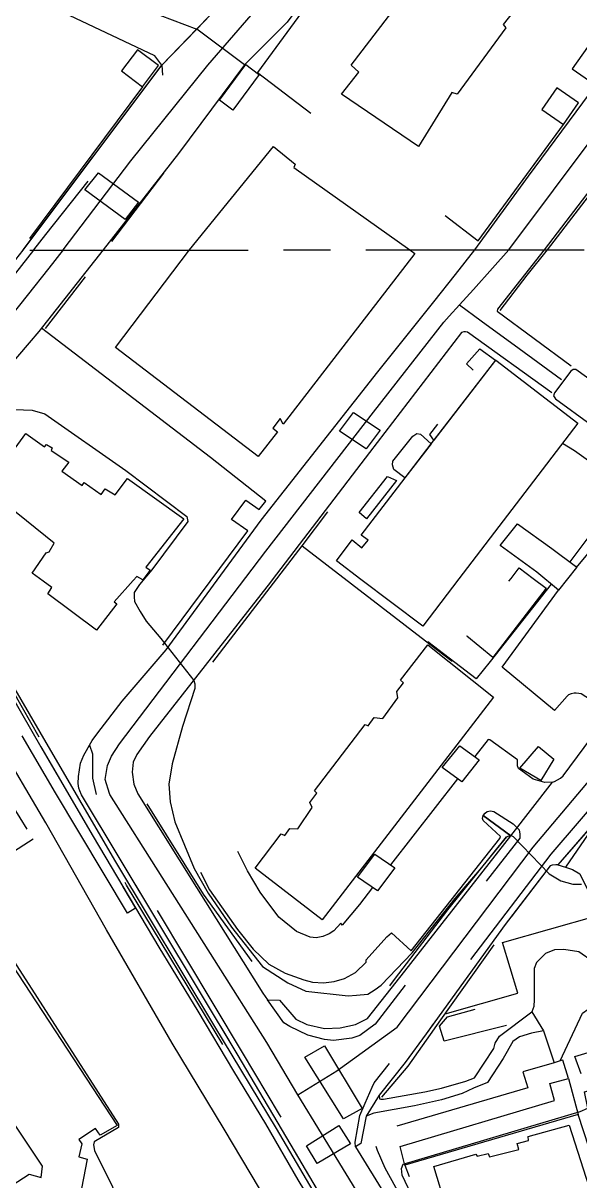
# Model space of a CAD drawing. Header units: millimetres. Extents: x 198785 to 203305, y 542885 to 545889.
# Drawn here: x 201508.2 to 201592.6, y 544363.3 to 544538.7 of the extents above; entities that cross this region are included whole.
import ezdxf

# ---------------------------------------------------------------- set-up
doc = ezdxf.new("R2010")
doc.units = ezdxf.units.MM
for name, pattern in [('FENCE_25K', [54.3, 28.7, -9.2, -16.4]), ('HIDDEN_BULD_25K', [28.8, 18.4, -10.4]), ('HIDDEN_EMD_25K', [50.97, 33.12, -5.36, 7.13, -5.36]), ('HIDDEN_IN_25K', [56.5, 36.5, -20])]:
    doc.linetypes.add(name, pattern=pattern)
for name, color, linetype in [('A0013114', 253, 'Continuous'), ('A0013117', 253, 'Continuous'), ('A0013118', 253, 'Continuous'), ('A0023214', 253, 'Continuous'), ('A0023217', 253, 'Continuous'), ('A0033324', 253, 'Continuous'), ('A0043325', 253, 'Continuous'), ('A0053326', 253, 'Continuous'), ('B0014111', 253, 'Continuous'), ('B0014115', 253, 'Continuous'), ('B0014116', 253, 'Continuous'), ('B0024120', 253, 'Continuous'), ('B0024127', 253, 'Continuous'), ('C0076117', 253, 'Continuous'), ('C0393323', 253, 'Continuous'), ('F0017111', 253, 'Continuous'), ('F0047224', 253, 'Continuous'), ('G0018117', 253, 'Continuous')]:
    doc.layers.add(name, color=color, linetype=linetype)

msp = doc.modelspace()

# ---------------------------------------------------------------- linework, layer by layer
at = {"layer": 'A0013114'}
for points in [[(201576.7, 544504.33), (201584.81, 544515.52), (201596.08, 544530.74), (201612.76, 544553.29), (201613.82, 544560.62), (201611.72, 544564.22), (201611.1, 544564.51), (201582.54, 544576.79)], [(201652.78, 544504.34), (201665.24, 544521.25), (201673.25, 544531.75), (201671.29, 544536.33), (201667.33, 544538.21), (201631.77, 544554.85), (201629.03, 544555.07), (201623.61, 544552.82), (201603.32, 544525.39), (201587.22, 544504.34)], [(201560.17, 544349.47), (201548.84, 544368.66), (201541.98, 544380.27), (201540.78, 544382.27), (201517.05, 544421.73), (201516.78, 544422.34), (201516.63, 544422.75), (201516.55, 544423.47), (201516.61, 544424.52), (201516.92, 544426.55), (201517.42, 544427.76), (201518.66, 544429.98), (201519.52, 544431.16), (201523.19, 544435.96), (201529.87, 544443.71), (201537.63, 544454.29), (201544.29, 544463.39), (201561.97, 544485.87), (201570.48, 544496.46), (201573.76, 544500.61), (201576.7, 544504.33)], [(201576.7, 544504.33), (201576.7, 544504.33)], [(201587.22, 544504.33), (201580.12, 544495.34)], [(201587.22, 544504.34), (201587.22, 544504.33)], [(201575.26, 544491.93), (201575, 544491.93), (201574.66, 544491.8), (201560.7, 544473.61), (201545.98, 544454.34), (201545.7, 544453.98), (201527.36, 544430.58), (201525.42, 544427.88), (201524.89, 544426.7), (201524.75, 544425.2), (201524.98, 544423.38), (201525.6, 544421.88), (201531.88, 544411.91), (201534.47, 544407.69), (201544.52, 544391.69), (201545.24, 544390.69), (201547.07, 544390.65), (201549.57, 544387.76), (201551.21, 544386.93), (201553.9, 544386.33), (201556.28, 544386.45), (201558.58, 544386.95), (201560.39, 544387.85), (201566.07, 544395.03), (201582.16, 544415.54), (201588.46, 544423.67), (201588.77, 544423.78), (201589.22, 544424.04), (201589.68, 544424.26), (201590.1, 544424.63), (201596.45, 544433.21)], [(201637.32, 544468.95), (201635.88, 544468.05), (201633.78, 544465.15), (201625.53, 544454.76), (201616.45, 544443.34), (201603.3, 544427.44), (201600.28, 544423.87), (201598.88, 544422.22), (201589.29, 544411.13), (201588.96, 544411.15), (201588.43, 544411.1), (201588.13, 544410.99), (201581.3, 544402.1), (201569.33, 544385.54), (201566.12, 544381.18), (201562.2, 544376.24), (201560.21, 544373.07), (201559.41, 544368.9), (201558.57, 544368.43), (201571.88, 544346.83)]]:
    msp.add_lwpolyline(points, dxfattribs=at)
at = {"layer": 'A0013117'}
for points in [[(201508.2, 544504.32), (201529.21, 544532.32), (201534.53, 544537.82), (201536.55, 544539.9), (201564.41, 544577.5), (201566.78, 544583.24), (201566.09, 544584.47)], [(201582.54, 544576.79), (201574.18, 544573.77), (201548.22, 544538.87), (201541.76, 544532.4), (201531.75, 544518.93), (201520.32, 544504.33)], [(201520.32, 544504.33), (201510.59, 544491.98), (201509.09, 544490.24), (201500.5, 544480.25), (201493.67, 544472.36), (201490.3, 544468.99), (201489.61, 544469.11), (201482.25, 544479.86), (201474.75, 544491.9), (201473.18, 544494.28), (201466.54, 544504.32)], [(201508.2, 544504.32), (201508.2, 544504.32)], [(201520.32, 544504.33), (201520.32, 544504.33)], [(201580.12, 544495.34), (201580.08, 544495.03), (201591.32, 544486.76)], [(201588.36, 544482.66), (201575.6, 544491.89), (201575.26, 544491.93)]]:
    msp.add_lwpolyline(points, dxfattribs=at)
at = {"layer": 'A0013118'}
for points in [[(201482.36, 544593.03), (201530.42, 544572.92), (201519.84, 544545.61), (201524.95, 544543.05), (201526.15, 544541.41), (201528.95, 544539.91), (201534.53, 544537.81), (201534.53, 544537.81), (201529.21, 544532.32), (201528.17, 544533.77), (201513.4, 544540.74), (201525.94, 544568.66), (201476.33, 544591.36)], [(201592.11, 544456.2), (201601.28, 544467.28), (201603.32, 544465.88), (201604.89, 544467.93), (201605.04, 544467.96), (201616.29, 544460.07), (201616.32, 544459.85), (201601.59, 544441.6), (201597.84, 544444.36), (201597.64, 544444.39), (201597.3, 544444.38), (201597.21, 544444.38), (201597.05, 544444.24), (201596.91, 544444.14), (201596.82, 544443.93), (201596.68, 544443.61), (201596.63, 544443.42), (201596.63, 544442.93), (201596.66, 544442.71), (201596.74, 544442.35), (201596.87, 544442.1), (201600.4, 544439.67), (201600.76, 544439.54), (201601.03, 544439.42)], [(201596.51, 544433.42), (201596.53, 544433.84), (201596.38, 544434.45), (201595.99, 544434.91), (201595.79, 544435.1), (201595.64, 544435.23), (201592.79, 544437.06), (201592.45, 544437.12), (201592.04, 544437.16), (201591.73, 544437.16), (201591.32, 544437.08), (201590.89, 544436.91), (201590.68, 544436.71), (201588.78, 544434.54), (201580.82, 544441.08), (201589.38, 544452.77)], [(201506.38, 544436.87), (201510.9, 544429.04), (201518.8, 544415.43), (201528.78, 544398.67), (201534.7, 544388.98), (201540.09, 544379.88), (201544.93, 544371.89), (201549.84, 544363.43), (201553.72, 544357.01)], [(201495.04, 544255.09), (201518.72, 544270.04), (201568.59, 544303.03), (201568.89, 544303.18), (201569.5, 544303.05), (201571.51, 544299.89), (201572.05, 544299.8), (201572.62, 544299.99), (201573.63, 544300.91), (201574.87, 544303.05), (201574.98, 544303.64), (201575.05, 544303.79), (201575.07, 544304.7), (201575.07, 544305.07), (201575.02, 544305.43), (201574.81, 544306.6), (201558.5, 544334.2), (201553.33, 544342.62), (201546.73, 544357.58), (201538.66, 544371.07), (201530.82, 544384.11), (201520.83, 544401.31), (201511.65, 544417.51), (201504.15, 544430.15)], [(201588.46, 544423.67), (201587.28, 544423.63), (201585.51, 544424.13), (201583.31, 544425.74), (201583.14, 544426.15), (201583.16, 544426.53), (201583.14, 544427.05), (201578.97, 544430.08), (201578.71, 544430.13), (201576.69, 544427.54)], [(201574.07, 544424.19), (201563.89, 544411.15)], [(201535.08, 544410.05), (201536.46, 544407.35), (201540.68, 544401.32), (201543.1, 544398.35), (201545.44, 544396.08), (201547.95, 544394.72), (201550.77, 544393.73), (201552.08, 544393.37), (201553.72, 544393.24), (201555.37, 544393.44), (201556.94, 544393.94), (201558.57, 544394.82), (201560.23, 544396.4), (201560.19, 544396.74), (201563.37, 544400.21), (201564.03, 544400.84), (201567.06, 544398.13), (201580.48, 544415.14), (201580.59, 544415.44), (201577.93, 544417.84), (201577.84, 544418.19), (201577.94, 544418.62)], [(201577.94, 544418.62), (201582.16, 544415.54)], [(201595, 544417.41), (201590.45, 544410.8)], [(201561.19, 544407.7), (201559.2, 544405.14), (201556.58, 544402.01), (201556.39, 544402.3), (201555.3, 544401.14), (201554.59, 544400.71), (201553.65, 544400.26), (201552.62, 544400.07), (201551.7, 544400.16), (201549.65, 544401.02), (201546.97, 544403.19), (201544.15, 544406.99), (201542.21, 544410.23), (201540.76, 544413.16)], [(201589.29, 544411.13), (201590.45, 544410.8)], [(201590.45, 544410.8), (201591.52, 544410.43), (201592.59, 544409.77), (201593.77, 544407.42)], [(201602.82, 544403.02), (201600.97, 544401.02), (201599.96, 544399.89), (201599.17, 544398.65), (201598.44, 544397.79), (201597.88, 544397.14), (201597.32, 544396.71), (201596.72, 544396.31), (201596.18, 544396.09), (201594.61, 544396.45), (201592.44, 544397.97), (201590.17, 544398.33), (201588.79, 544398.28), (201587.41, 544397.72), (201586.03, 544396.32), (201585.7, 544395.43), (201585.67, 544390.72), (201585.62, 544389.67), (201585.34, 544388.87)], [(201589.63, 544381.42), (201592.99, 544388.67), (201593.88, 544389.28), (201599.42, 544390.16), (201600.92, 544385.3), (201605.69, 544386.7), (201605.36, 544388.12)], [(201562.2, 544376.24), (201562.24, 544375.67), (201562.42, 544375.64), (201562.82, 544375.65), (201569.11, 544376.75), (201571.61, 544377.32), (201575.32, 544378.35), (201576.66, 544378.85), (201579.57, 544383.29), (201579.79, 544384.1), (201580.41, 544385.2), (201585.34, 544388.87), (201587.1, 544385.98), (201585.26, 544385.65), (201583.46, 544385.06), (201582.43, 544384.36), (201581.01, 544381.82), (201578.63, 544378.17), (201576.5, 544377.28), (201574.75, 544376.47), (201571.65, 544375.55), (201567.52, 544374.61), (201561.39, 544373.5), (201560.21, 544373.07)], [(201587.1, 544385.98), (201588.73, 544381.15)]]:
    msp.add_lwpolyline(points, dxfattribs=at)
at = {"layer": 'A0023214'}
for points in [[(201581.85, 544504.33), (201581.85, 544504.33), (201602.32, 544531.68), (201605.9, 544536.46), (201622.66, 544559.11), (201629.67, 544568.58)], [(201549.83, 544376.29), (201545.13, 544384.22), (201521.33, 544421.81), (201521.27, 544421.94), (201520.64, 544424.07), (201521, 544426.18), (201521.59, 544427.62), (201522.81, 544429.47), (201545, 544458.69), (201561.33, 544479.74), (201571.99, 544493.39), (201572.79, 544494.27), (201574.35, 544496), (201576.47, 544498.36), (201579.36, 544501.57), (201581.85, 544504.33)], [(201549.83, 544376.29), (201555.76, 544379.92), (201564.89, 544386.52), (201585.55, 544413.81), (201602.63, 544434.09), (201609.21, 544442.04), (201630.1, 544468.71), (201631, 544469.95), (201632.91, 544472.08), (201640.46, 544480.48), (201646.99, 544487.76), (201654.53, 544496.16), (201661.87, 544504.35)], [(201644.26, 544210.97), (201643.53, 544212.34), (201638.62, 544223), (201637.25, 544225.72), (201633.38, 544232.4), (201630.37, 544237.95), (201624.92, 544248.41), (201623.85, 544250.35), (201620.87, 544255.73), (201617.63, 544261.57), (201614.76, 544266.75), (201607.18, 544279.66), (201605.56, 544282.42), (201600.67, 544290.62), (201592.44, 544304.3), (201582.76, 544320.19), (201572.57, 544337.79), (201565.09, 544350.65), (201560.92, 544358.22), (201553.42, 544370.44), (201549.83, 544376.29)]]:
    msp.add_lwpolyline(points, dxfattribs=at)
at = {"layer": 'A0023217'}
for points in [[(201514.26, 544504.33), (201514.26, 544504.33), (201524.51, 544517.86), (201536.2, 544532.32), (201542.8, 544539.9), (201544.4, 544542.13), (201572.26, 544581), (201572.58, 544581.44), (201578.29, 544589.4)], [(201514.26, 544504.33), (201512.1, 544501.59), (201505.55, 544493.28), (201496.58, 544482.61), (201489.74, 544474.89), (201483.94, 544483.64), (201475.76, 544495.98), (201471.97, 544501.7), (201470.23, 544504.32)], [(201574.35, 544496), (201577.64, 544493.6), (201583.43, 544489.38), (201589.84, 544484.71)]]:
    msp.add_lwpolyline(points, dxfattribs=at)
at = {"layer": 'A0033324', "linetype": 'HIDDEN_IN_25K', "flags": 128}
for points in [[(201508.2, 544504.32), (201508.2, 544504.33), (201529.21, 544532.32), (201529.4, 544529.78), (201529.08, 544528.7), (201511.61, 544506.67), (201509.78, 544504.33), (201509.78, 544504.32)], [(201464.65, 544504.32), (201471.45, 544494.2), (201480.94, 544479.75), (201484.61, 544474.01), (201488, 544468.83), (201493.19, 544460.08), (201499.54, 544448.77), (201504.83, 544439.57), (201510.9, 544429.04), (201518.8, 544415.43), (201525.26, 544404.58), (201524.01, 544403.81), (201513.1, 544422.06), (201496.15, 544451.15), (201480.2, 544478.07), (201462.76, 544504.32), (201462.76, 544504.32)], [(201509.78, 544504.32), (201493.73, 544483.87), (201492.32, 544482.66), (201491.46, 544482.15), (201490.32, 544482.07), (201489.59, 544482.2), (201488.94, 544482.5), (201488.07, 544484.04), (201489.99, 544485.71), (201491.66, 544484.75), (201491.97, 544484.72), (201492.18, 544484.72), (201492.47, 544484.82), (201492.67, 544484.96), (201500.52, 544494.59), (201508.2, 544504.32)], [(201641.46, 544469.24), (201642.48, 544468.17), (201641.01, 544468.79), (201639.21, 544469.11), (201637.32, 544468.95), (201635.88, 544468.05), (201633.78, 544465.15), (201625.53, 544454.76), (201616.45, 544443.34), (201603.3, 544427.44), (201600.28, 544423.87), (201598.88, 544422.22), (201589.29, 544411.13), (201588.96, 544411.15), (201588.43, 544411.1), (201588.13, 544410.99), (201581.3, 544402.1), (201569.33, 544385.54), (201566.12, 544381.18), (201562.2, 544376.24), (201560.21, 544373.07), (201559.41, 544368.9), (201558.57, 544368.43), (201558.53, 544369.13), (201559.23, 544373.16), (201560.05, 544375.02), (201561.11, 544377.43), (201561.42, 544378.12), (201569.05, 544387.57), (201588.25, 544412.78), (201601.82, 544428.55), (201618.36, 544449.05), (201632.59, 544468.02), (201634.81, 544469.73), (201636.95, 544470.38), (201638.31, 544470.42), (201638.96, 544470.25), (201639.58, 544470.09), (201641.46, 544469.24)], [(201613.28, 544257.68), (201613.11, 544257.59), (201613.08, 544258.06), (201608.9, 544265.62), (201600.89, 544280), (201596.31, 544287.76), (201589.28, 544299.61), (201580.68, 544313.73), (201570.13, 544332.67), (201560.17, 544349.47), (201548.84, 544368.66), (201541.98, 544380.27), (201540.78, 544382.27), (201517.05, 544421.73), (201516.78, 544422.34), (201516.63, 544422.75), (201516.55, 544423.47), (201516.61, 544424.52), (201516.92, 544426.55), (201517.42, 544427.76), (201518.26, 544429.27), (201518.7, 544427.99), (201518.73, 544424.26), (201519.63, 544420.12), (201521.26, 544416.34), (201541.42, 544382.68), (201547.04, 544373.3), (201549.57, 544369.07), (201579.96, 544318.28), (201606.38, 544275.45), (201615.51, 544261.09), (201615.86, 544260.44), (201615.87, 544260.21), (201615.88, 544259.79), (201615.56, 544259.13), (201615.35, 544258.76), (201613.28, 544257.68)], [(201561.58, 544387), (201559.27, 544385.27), (201558.03, 544384.86), (201555.26, 544384.53), (201553.9, 544384.66), (201551.37, 544385.33), (201548.66, 544386.63), (201547.75, 544387.21), (201545.24, 544390.69), (201547.07, 544390.65), (201549.57, 544387.76), (201551.21, 544386.93), (201553.9, 544386.33), (201556.28, 544386.45), (201558.58, 544386.95), (201560.39, 544387.85), (201566.07, 544395.03), (201582.16, 544415.54), (201577.94, 544418.62), (201578.24, 544418.98), (201578.55, 544419.24), (201579.05, 544419.35), (201579.58, 544419.25), (201582.51, 544417.35), (201583.4, 544416.43), (201583.51, 544415.8), (201583.51, 544415.18), (201570.86, 544399.09), (201561.58, 544387)]]:
    msp.add_lwpolyline(points, dxfattribs=at)
at = {"layer": 'A0043325'}
for points in [[(201525.68, 544511.58), (201523.65, 544508.92), (201517.54, 544513.46), (201519.65, 544516.02), (201525.68, 544511.58)], [(201562.33, 544477.04), (201560.23, 544474.17), (201556.18, 544476.87), (201558.27, 544479.69), (201562.33, 544477.04)], [(201559.63, 544374.21), (201556.75, 544372.67), (201550.89, 544382.02), (201553.9, 544383.69), (201559.63, 544374.21)], [(201557.82, 544368.85), (201552.77, 544365.89), (201551.17, 544368.57), (201556.05, 544371.63), (201557.82, 544368.85)]]:
    msp.add_lwpolyline(points, dxfattribs=at)
at = {"layer": 'A0053326'}
msp.add_lwpolyline([(201502.82, 544638.46), (201573.29, 544608.86), (201573.78, 544608.65), (201590.87, 544600.95), (201589.36, 544596.57), (201583.71, 544580.17), (201582.54, 544576.79), (201574.18, 544573.77), (201548.22, 544538.87), (201541.76, 544532.4), (201534.53, 544537.81), (201536.55, 544539.9), (201564.41, 544577.5), (201566.78, 544583.24), (201566.09, 544584.47), (201562.43, 544586.26), (201490.04, 544615.64), (201465.51, 544628.99), (201458.71, 544633.39), (201430.52, 544653.32)], dxfattribs=at)
at = {"layer": 'B0014111'}
for points in [[(201533.4, 544504.33), (201546.16, 544520.03), (201549.43, 544517.35), (201549.22, 544516.83), (201566.83, 544504.33), (201566.83, 544504.33)], [(201566.83, 544504.33), (201567.57, 544503.77), (201547.64, 544477.94), (201547.18, 544478.78), (201546.06, 544477.31), (201546.79, 544476.78), (201543.85, 544473.03), (201522.19, 544489.57), (201533.4, 544504.33), (201533.4, 544504.33)], [(201592.32, 544478.09), (201574.28, 544454.49), (201568.79, 544447.3), (201559.4, 544454.41), (201555.7, 544457.21), (201558.11, 544460.4), (201559.56, 544459.17), (201560.51, 544460.35), (201559.43, 544461.12), (201566.11, 544469.79), (201570.09, 544474.95), (201579.86, 544487.61), (201592.32, 544478.09)]]:
    msp.add_lwpolyline(points, dxfattribs=at)
at = {"layer": 'B0014115'}
for points in [[(201587.09, 544546.26), (201580.96, 544538.48), (201581.37, 544538), (201574, 544527.95), (201573.22, 544528.2), (201568.17, 544520.01), (201556.49, 544527.94), (201559.08, 544531.27), (201557.93, 544532.35), (201569.9, 544548)], [(201502.66, 544468.38), (201508.61, 544476.52)], [(201508.61, 544476.52), (201511.44, 544474.49), (201511.76, 544474.86), (201512.59, 544474.36), (201512.43, 544473.96), (201515.12, 544472.17), (201514.09, 544470.8), (201517.16, 544468.65), (201517.43, 544469.08), (201520.02, 544467.29), (201520.62, 544468.15), (201522.14, 544467.21), (201524.04, 544469.68), (201532.59, 544463.57), (201526.81, 544456.26), (201527.45, 544455.79), (201526.36, 544454.34), (201525.45, 544454.86), (201524.88, 544454.23), (201522, 544451.01), (201522.41, 544450.7), (201519.33, 544446.73), (201511.95, 544452.21), (201512.56, 544453.18), (201511.23, 544454.15), (201509.59, 544455.36), (201511.67, 544458.44), (201512.13, 544458.56), (201512.88, 544459.89), (201505.84, 544465.62)], [(201579.51, 544436.54), (201553.53, 544402.82), (201543.39, 544410.64), (201547.31, 544415.84), (201547.86, 544415.58), (201548.63, 544416.67), (201549.86, 544416.61), (201552.02, 544419.81), (201551.67, 544420.59), (201552.74, 544422.01), (201552.4, 544422.35), (201560.07, 544432.43), (201560.53, 544432.2), (201561.41, 544433.49), (201562.75, 544433.3), (201565.02, 544436.44), (201564.84, 544437.4), (201565.86, 544438.75), (201565.43, 544439.15), (201569.55, 544444.49), (201579.51, 544436.54)], [(201500.7, 544404.73), (201522.47, 544371.66), (201519.89, 544370.17), (201519.17, 544371.19), (201516.66, 544369.51), (201517.1, 544368.85), (201516.65, 544366.88), (201517.92, 544366.54), (201516.78, 544360.77), (201514.67, 544361.18), (201514.24, 544359.37), (201513.42, 544358.84), (201514.94, 544356.76), (201516.12, 544357.36), (201518.01, 544354.41), (201463.07, 544318.25)], [(201489.69, 544351.73), (201509.1, 544364.25), (201510.92, 544363.75), (201511.15, 544365.47), (201497.82, 544385.33)], [(201590.98, 544371.69), (201594.85, 544359.72), (201590.7, 544358.34), (201590.47, 544357.83), (201585.78, 544356.48), (201585.4, 544357.11), (201583.25, 544356.55), (201583.46, 544355.83), (201578.64, 544354.4), (201578.26, 544354.71), (201574.57, 544353.64), (201574.73, 544353.11), (201574.21, 544353.12), (201570.46, 544365.41), (201576.86, 544367.29), (201577.04, 544366.98), (201578.69, 544367.41), (201578.9, 544366.9), (201583.34, 544367.99), (201583.11, 544368.9), (201584.84, 544369.36), (201584.77, 544369.95), (201590.98, 544371.69)]]:
    msp.add_lwpolyline(points, dxfattribs=at)
at = {"layer": 'B0014116', "linetype": 'HIDDEN_BULD_25K', "flags": 128}
for points in [[(201543.99, 544530.9), (201539.99, 544525.51), (201537.95, 544527.02), (201541.95, 544532.41), (201543.99, 544530.9)], [(201579.84, 544487.63), (201570.48, 544475.48), (201569.87, 544476.38), (201576.98, 544485.63), (201575.41, 544487.09), (201577.45, 544489.33), (201579.84, 544487.63)], [(201570.05, 544474.97), (201566.1, 544469.8), (201564.39, 544471.08), (201564.19, 544471.75), (201564.26, 544472.32), (201567.3, 544476.11), (201567.88, 544476.5), (201568.44, 544476.39), (201570.05, 544474.97)], [(201564.81, 544469.37), (201560.24, 544463.59), (201559.13, 544464.53), (201563.45, 544469.99), (201564.81, 544469.37)], [(201587.52, 544453.06), (201579.43, 544442.58), (201575.5, 544445.8), (201582.18, 544454.53), (201583.42, 544456.14), (201585.54, 544454.55), (201587.52, 544453.06)], [(201577.34, 544427.08), (201574.7, 544423.73), (201571.75, 544425.88), (201574.39, 544429.18), (201577.34, 544427.08)], [(201588.67, 544427.18), (201586.7, 544423.91), (201583.53, 544425.77), (201586.32, 544429.09), (201588.67, 544427.18)], [(201509.7, 544415.04), (201506.02, 544412.65), (201503.21, 544417.8), (201506.64, 544420.01), (201509.7, 544415.04)], [(201564.56, 544410.69), (201561.91, 544407.2), (201558.88, 544409.3), (201561.51, 544412.75), (201564.56, 544410.69)], [(201581.5, 544386.82), (201572.05, 544384.41), (201571.31, 544386.67), (201572.55, 544388.11), (201580.48, 544390.28), (201581.5, 544386.82)]]:
    msp.add_lwpolyline(points, dxfattribs=at)
at = {"layer": 'B0024120', "linetype": 'FENCE_25K', "flags": 128}
for points in [[(201597.04, 544532.77), (201606.96, 544546.29), (201610.52, 544551.13), (201612.4, 544554.78), (201612.64, 544559.27), (201610.37, 544563.21), (201581.24, 544575.95), (201574.65, 544573.54), (201543.74, 544531.22), (201577.18, 544505.73), (201590.11, 544523.33)], [(201642.9, 544504.34), (201642.9, 544504.34), (201609.55, 544530.7), (201607.91, 544530.83), (201587.66, 544504.34)], [(201526.31, 544529.07), (201507.87, 544504.33), (201507.87, 544504.32)], [(201521.65, 544505.59), (201529.52, 544515.95)], [(201598.73, 544248.94), (201612.34, 544257.41), (201612.68, 544257.83), (201612.65, 544258.23), (201607.34, 544267.52), (201601.39, 544278.43), (201598.87, 544282.79), (201595.05, 544289.3), (201590.63, 544296.66), (201587.13, 544302.49), (201580.48, 544313.3), (201575.22, 544322.53), (201555.27, 544355.75), (201546.54, 544370.58), (201523.89, 544408.08), (201517.06, 544419.58), (201511.71, 544428.59), (201508.1, 544434.95), (201503.71, 544442.65), (201495.33, 544457.39), (201487.63, 544470.48), (201480.75, 544481.18), (201465.62, 544504.32)], [(201587.66, 544504.34), (201587.66, 544504.33), (201584.59, 544500.49), (201580.47, 544495.15)], [(201511.57, 544492.42), (201517.63, 544500.24)], [(201581.43, 544415.41), (201572.56, 544404.32), (201564.48, 544393.76), (201563.19, 544392.04), (201562.12, 544390.56), (201560.83, 544389.36), (201559.72, 544388.99), (201559.05, 544388.86), (201557.87, 544388.72), (201556.31, 544388.7), (201554.76, 544388.68), (201553.59, 544388.78), (201552.67, 544388.92), (201552.04, 544389.09), (201550.9, 544389.38), (201549.03, 544390), (201547.63, 544390.97), (201544.88, 544393.79), (201535.54, 544406.71), (201526.07, 544421.92), (201525.62, 544423.4), (201525.53, 544425.14), (201525.62, 544426.43), (201526.03, 544427.72), (201527.18, 544429.14), (201550.49, 544459.5), (201561.05, 544473.44)], [(201550.49, 544459.5), (201569.85, 544444.61), (201577.01, 544439.18)], [(201562.58, 544375.93), (201566.56, 544380.63), (201571.55, 544387.64), (201581.01, 544400.94), (201588.27, 544410.55), (201588.62, 544410.76)], [(201707.59, 544224.91), (201703.8, 544222.8), (201704.54, 544220.93), (201683.54, 544213.45), (201665.6, 544208.44), (201661.8, 544207.36), (201658.68, 544206.97), (201656.69, 544206.9), (201655.74, 544206.87), (201654.82, 544206.91), (201653.41, 544207.08), (201652.23, 544207.45), (201651.02, 544208.44), (201650.23, 544209.4), (201648.85, 544212.24), (201634.13, 544242.25), (201627.37, 544255.97), (201624.6, 544261.57), (201619.79, 544269.92), (201614, 544279.16), (201609.44, 544286.91), (201605.16, 544294), (201602.85, 544297.73), (201598.07, 544305.53), (201591.62, 544316.54), (201583.2, 544330.18), (201575.55, 544342.74), (201563.11, 544365.19), (201561.93, 544367.84), (201561.4, 544369.34), (201561.33, 544370.2), (201561.35, 544371.07), (201561.6, 544373.47)]]:
    msp.add_lwpolyline(points, dxfattribs=at)
at = {"layer": 'B0024127'}
for points in [[(201593.76, 544535.07), (201591.47, 544531.79), (201594.74, 544529.49), (201597.04, 544532.77), (201593.76, 544535.07)], [(201526.31, 544529.07), (201528.72, 544532.26), (201525.54, 544534.68), (201523.12, 544531.49), (201526.31, 544529.07)], [(201589.13, 544528.9), (201586.83, 544525.63), (201590.11, 544523.33), (201592.41, 544526.61), (201589.13, 544528.9)]]:
    msp.add_lwpolyline(points, dxfattribs=at)
at = {"layer": 'C0076117'}
msp.add_lwpolyline([(201592.02, 544486.22), (201591.59, 544486.21), (201591.27, 544485.96), (201588.75, 544482.68), (201588.62, 544482.22), (201588.91, 544481.76), (201594.35, 544477.82), (201594.86, 544477.82), (201595.39, 544478.41), (201597.43, 544481.37), (201597.6, 544481.92), (201597.43, 544482.33), (201592.02, 544486.22)], dxfattribs=at)
at = {"layer": 'C0393323'}
msp.add_lwpolyline([(201592.11, 544456.2), (201589.38, 544452.77), (201586.08, 544455.48), (201580.54, 544459.55), (201583.16, 544462.84), (201588.35, 544459.09), (201591.97, 544456.43), (201592.11, 544456.2)], dxfattribs=at)
at = {"layer": 'F0017111'}
for points, elevation in [([(201501.6, 544480.36), (201509.58, 544480.07), (201511.5, 544479.48), (201523.78, 544470.91), (201533, 544463.92), (201533.15, 544463.18), (201527.71, 544455.87), (201525.84, 544453.63), (201525.05, 544452.44), (201525.02, 544451.76), (201525.11, 544451.06), (201525.92, 544449.55), (201526.87, 544448.07), (201529.1, 544445.44), (201534.06, 544439.09), (201534.23, 544438.56), (201534.23, 544437.89), (201532.35, 544432.09), (201530.78, 544426.44), (201530.29, 544423.37), (201530.5, 544420.71), (201531.22, 544417.65), (201534.15, 544410.57), (201536.24, 544406.84), (201539.79, 544401.71), (201544.47, 544395.76), (201548.31, 544393.25), (201551.04, 544392.02), (201557.48, 544391.29), (201558.75, 544391.39), (201560.44, 544391.56), (201561.58, 544392.25), (201562.5, 544392.92), (201567.18, 544397.81), (201573.7, 544406.05), (201577.49, 544410.42), (201581.54, 544415.41), (201582.12, 544415.63), (201582.48, 544415.46), (201587.94, 544409.76), (201589.75, 544408.73), (201591.54, 544408.19), (201592.87, 544408.2)], 30), ([(201568.86, 544357.42), (201565.65, 544364.1), (201565.55, 544365.12), (201565.83, 544365.79), (201592.67, 544373.76), (201593.83, 544374.28), (201593.31, 544376.73), (201609.67, 544381.13), (201629.98, 544386.97), (201629.92, 544387.52), (201644.46, 544391.67), (201649.36, 544390.82), (201649.79, 544392.32), (201651.57, 544394.56), (201672.73, 544400.9), (201672.09, 544403.48), (201676.8, 544404.89), (201675.77, 544408.57), (201675.95, 544409.08), (201676.59, 544409.27), (201679.48, 544409.93), (201680.09, 544408.55), (201685.44, 544410.27), (201701.6, 544414.77)], 40), ([(201501.01, 544405.43), (201522.66, 544371.83), (201522.64, 544371.36), (201518.98, 544369.17), (201518.85, 544368.72), (201519, 544367.86), (201524.5, 544356.82)], 40)]:
    msp.add_lwpolyline(points, dxfattribs=dict(at, elevation=elevation))
at = {"layer": 'F0047224'}
for points in [[(201529.38, 544444.41), (201542.28, 544461.76), (201539.77, 544463.48), (201541.98, 544466.41), (201544, 544464.99), (201544.99, 544466.25), (201536.61, 544472.89), (201510.99, 544492.49)], [(201589.99, 544475.04), (201591.79, 544473.96), (201599.56, 544468.36), (201591.08, 544457.08)], [(201574.95, 544323.47), (201568.81, 544333.83), (201556.73, 544354), (201546.64, 544371.2), (201537.28, 544386.66), (201522.25, 544411.62), (201512.04, 544429.08), (201503.71, 544443.3), (201489.69, 544468.18)], [(201588.24, 544453.7), (201579.03, 544441.97), (201576.91, 544439.32), (201569.56, 544444.95)], [(201572.2, 544388.56), (201583.19, 544391.69), (201580.9, 544399.38), (201595.15, 544403.4), (201596.67, 544397.77), (201598.48, 544398.42), (201600.29, 544401.07), (201602.82, 544403.02)], [(201592.82, 544379.49), (201591.86, 544382.11), (201608.66, 544387.17), (201609.41, 544384.34)], [(201588.73, 544381.15), (201583.96, 544379.77), (201584.71, 544377.33), (201564.86, 544371.53)], [(201589.63, 544381.42), (201588.73, 544381.15)], [(201590.91, 544378.75), (201590.04, 544381.54), (201589.63, 544381.42)], [(201566.09, 544365.65), (201565.35, 544368.44), (201588.78, 544375.42), (201588.05, 544378), (201590.91, 544378.75)], [(201590.91, 544378.75), (201592.34, 544373.33)], [(201592.34, 544373.33), (201566.09, 544365.65)], [(201594.84, 544365.71), (201592.34, 544373.33)], [(201566.09, 544365.65), (201566.72, 544363.89)]]:
    msp.add_lwpolyline(points, dxfattribs=at)
at = {"layer": 'G0018117', "linetype": 'HIDDEN_EMD_25K', "flags": 128}
msp.add_lwpolyline([(201746.2, 544504.31), (201326.38, 544504.23), (201228.22, 544504.22)], dxfattribs=at)

doc.saveas('drawing.dxf')
